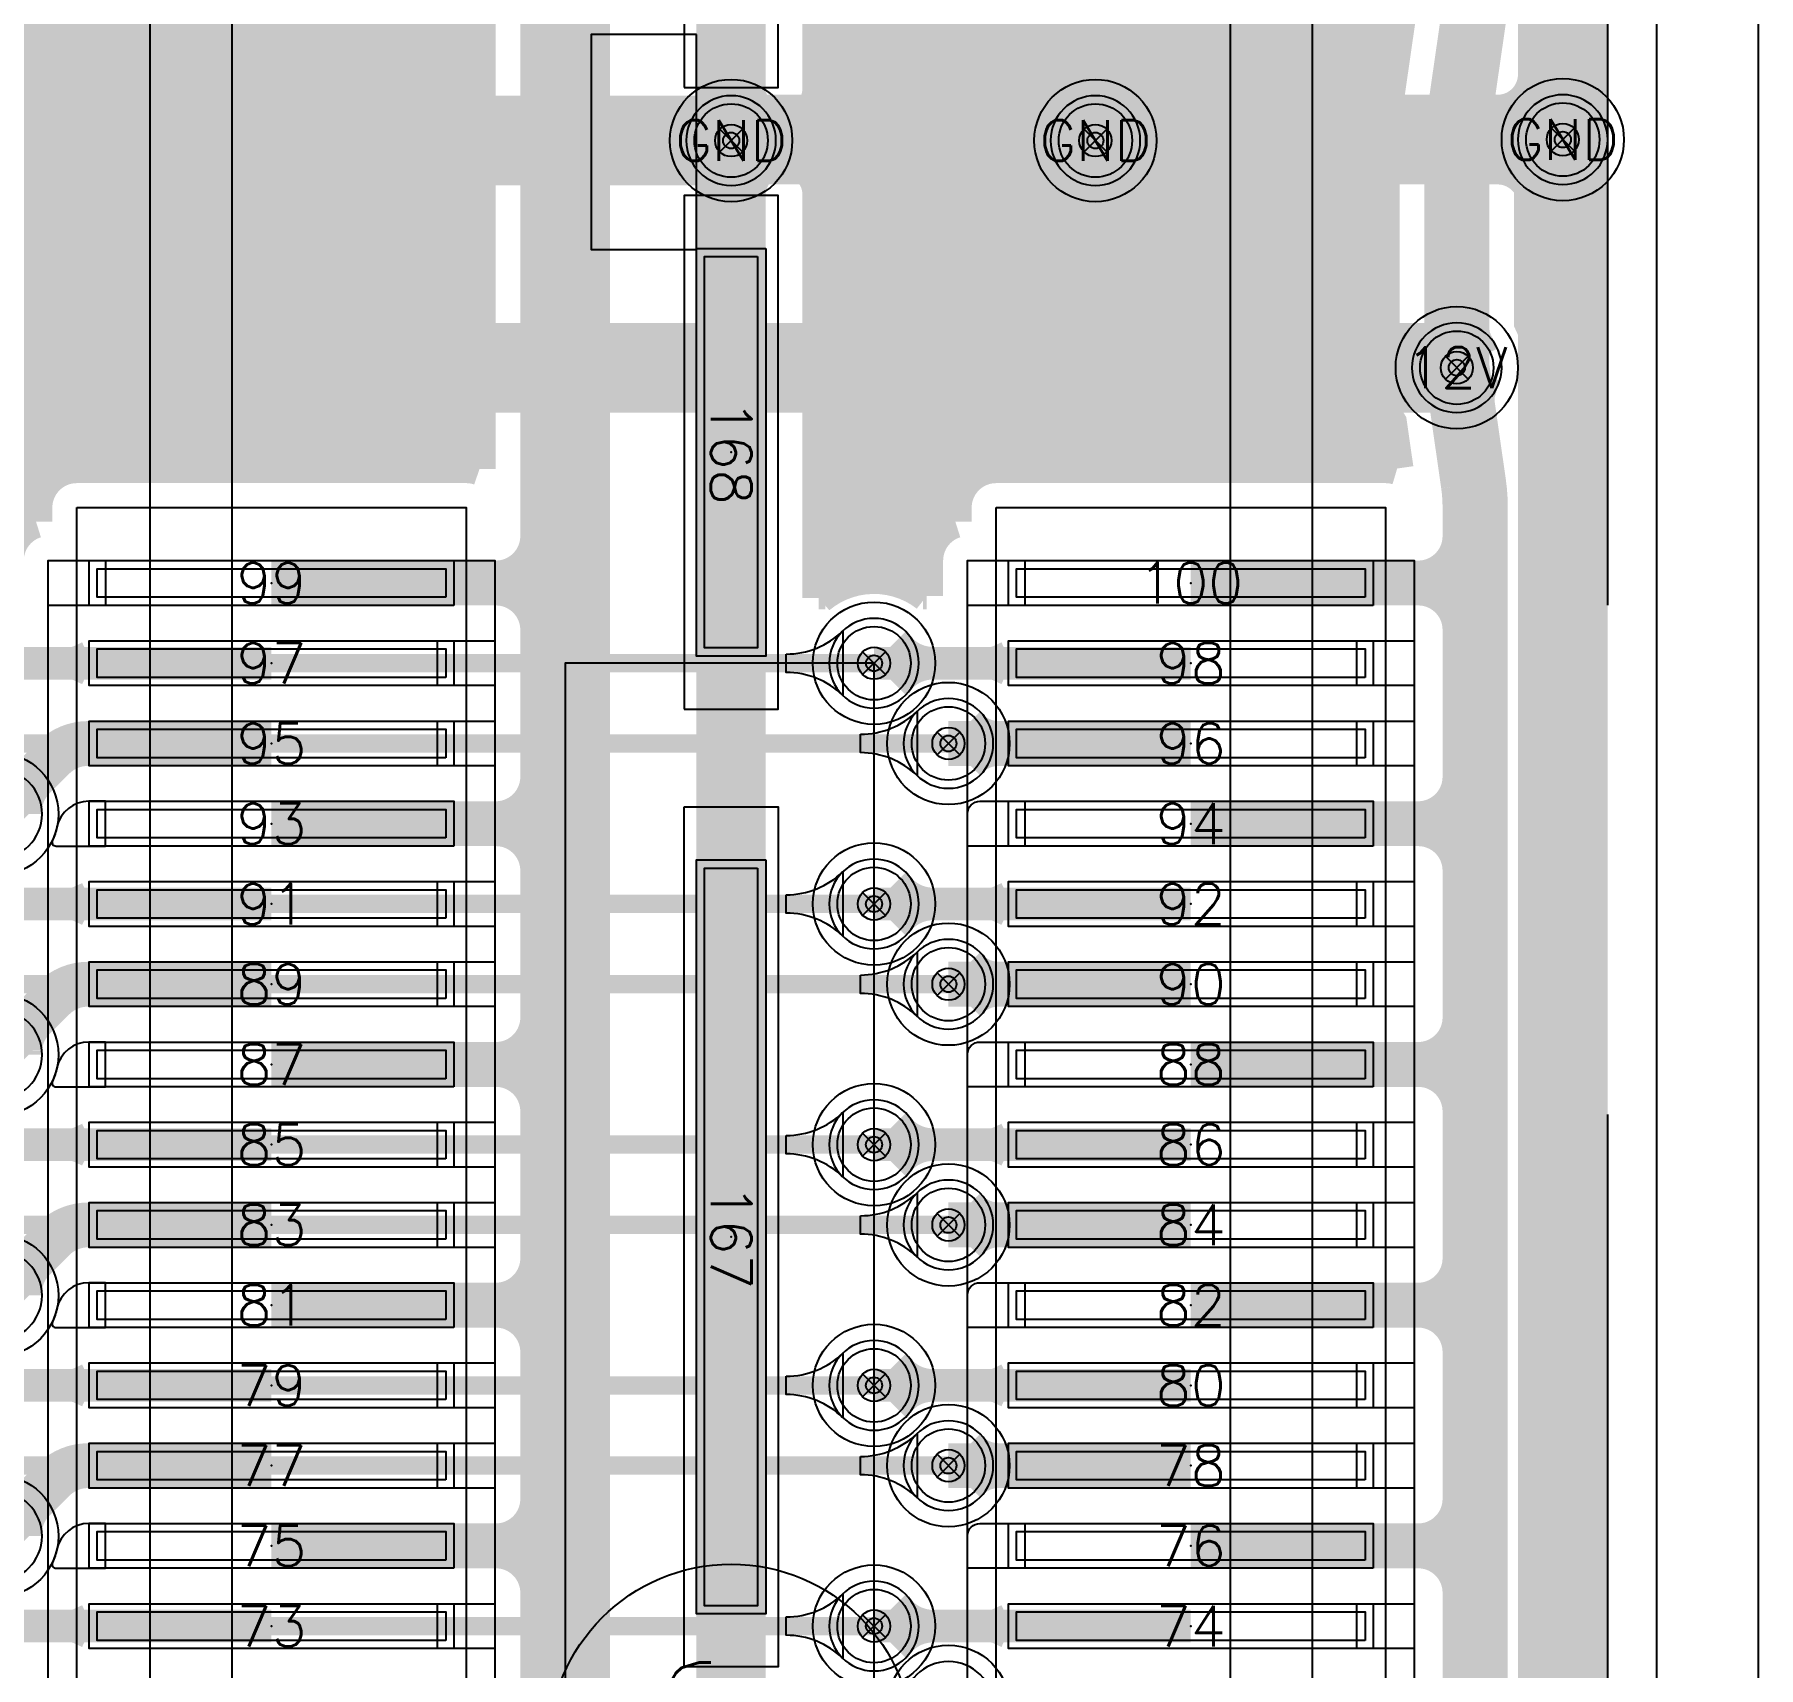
# Model space of a CAD drawing. Header units: inches. Extents: x -0.61 to 6.05, y -1.38 to 3.07.
# Drawn here: x 1.6021 to 2.025, y 1.2694 to 1.67 of the extents above; entities that cross this region are included whole.
import ezdxf
from ezdxf.enums import TextEntityAlignment as Align

# ---------------------------------------------------------------- set-up
doc = ezdxf.new("R2010")
doc.units = ezdxf.units.IN
doc.header["$MEASUREMENT"] = 0
for name, pattern in [('DASHED2', [0.375, 0.25, -0.125]), ('FILLPOLY', [101, 100, 1]), ('FILLPOLYEX', [101, 100, 1]), ('FILLPOLYIN', [101, 100, 1])]:
    doc.linetypes.add(name, pattern=pattern)
for name, color, linetype in [('COM-FS', 7, 'Continuous'), ('DCP', 2, 'Continuous'), ('FAB', 5, 'Continuous'), ('GE-FS', 5, 'Continuous'), ('GP-FS', 5, 'Continuous'), ('guide_4mil', 7, 'Continuous'), ('HOL', 3, 'Continuous'), ('KO-FS', 7, 'Continuous'), ('LND-FS', 5, 'Continuous'), ('MSK-FS', 6, 'Continuous'), ('NET', 7, 'Continuous'), ('NUM-FS', 7, 'Continuous'), ('PAD-CM', 14, 'Continuous'), ('PCB', 6, 'Continuous'), ('POP-CM', 5, 'Continuous'), ('POP_OUTLINE', 7, 'Continuous'), ('PST-FS', 30, 'Continuous'), ('REF-FS', 7, 'Continuous'), ('scratch', 252, 'DASHED2'), ('STF-01-NS', 30, 'Continuous'), ('TEA-FS', 143, 'Continuous'), ('TEA-NS', 13, 'Continuous'), ('TIE-FS', 5, 'Continuous'), ('TRA-FS', 5, 'Continuous'), ('TRA-NS', 1, 'Continuous'), ('VIA', 7, 'Continuous')]:
    doc.layers.add(name, color=color, linetype=linetype)
doc.styles.get("Standard").update_dxf_attribs({"font": 'romans.shx'})

# ---------------------------------------------------------------- blocks, each defined once
blk = doc.blocks.new('LND-FS-4-D0895-D011')
at = {"layer": 'LND-FS', "linetype": 'Continuous'}
blk.add_lwpolyline([(-0.04475, -0.0055), (0.04475, -0.0055), (0.04475, 0.0055), (-0.04475, 0.0055)], close=True, dxfattribs=at)
blk.add_point((0, 0), dxfattribs=at)
at = {"layer": 'PST-FS', "linetype": 'Continuous'}
blk.add_lwpolyline([(-0.04275, -0.0035), (0.04275, -0.0035), (0.04275, 0.0035), (-0.04275, 0.0035)], close=True, dxfattribs=at)
blk = doc.blocks.new('LND-FS-4-D1-D017')
at = {"layer": 'LND-FS', "linetype": 'Continuous'}
blk.add_lwpolyline([(-0.05, -0.0085), (0.05, -0.0085), (0.05, 0.0085), (-0.05, 0.0085)], close=True, dxfattribs=at)
blk.add_point((0, 0), dxfattribs=at)
at = {"layer": 'PST-FS', "linetype": 'Continuous'}
blk.add_lwpolyline([(-0.048, -0.0065), (0.048, -0.0065), (0.048, 0.0065), (-0.048, 0.0065)], close=True, dxfattribs=at)
blk = doc.blocks.new('LND-FS-4-D185-D017')
at = {"layer": 'LND-FS', "linetype": 'Continuous'}
blk.add_lwpolyline([(-0.0925, -0.0085), (0.0925, -0.0085), (0.0925, 0.0085), (-0.0925, 0.0085)], close=True, dxfattribs=at)
blk.add_point((0, 0), dxfattribs=at)
at = {"layer": 'PST-FS', "linetype": 'Continuous'}
blk.add_lwpolyline([(-0.0905, -0.0065), (0.0905, -0.0065), (0.0905, 0.0065), (-0.0905, 0.0065)], close=True, dxfattribs=at)
blk = doc.blocks.new('PIN-FS-V')
at = {"layer": 'NUM-FS', "linetype": 'Continuous'}
blk.add_attdef('PIN', text='', height=0.03, dxfattribs=at).set_placement((0, 0), align=Align.MIDDLE)
blk = doc.blocks.new('ASP-122953-01-FS')
at = {"layer": 'COM-FS'}
blk.add_lwpolyline([(-1.20625, 0.1425), (1.20625, 0.1425), (1.20625, -0.1425), (-1.20625, -0.1425), (-1.20625, 0.1425)], dxfattribs=at)
blk.add_lwpolyline([(-1.18625, -0.1225), (1.18625, -0.1225), (1.18625, 0.0725), (1.13625, 0.1225), (-1.13625, 0.1225), (-1.18625, 0.0725)], close=True, dxfattribs=at)
at = {"layer": 'DCP'}
blk.add_circle((0, 0), 0.04473, dxfattribs=at)
at = {"layer": 'MSK-FS'}
for points in [[(-0.30393, 0.065), (-0.30393, 0.1605), (0.30393, 0.1605), (0.30393, 0.065)], [(-0.407, -0.0115), (-0.407, 0.0115), (-0.533, 0.0115), (-0.533, -0.0115)], [(-0.2545, -0.0115), (-0.2545, 0.0115), (-0.3805, 0.0115), (-0.3805, -0.0115)], [(-0.2305, -0.0115), (-0.2305, 0.0115), (-0.0195, 0.0115), (-0.0195, -0.0115)], [(-0.30393, -0.1605), (-0.30393, -0.065), (0.30393, -0.065), (0.30393, -0.1605)]]:
    blk.add_lwpolyline(points, close=True, dxfattribs=at)
at = {"layer": 'LND-FS', "xscale": -1}
for name, p, rotation in [('LND-FS-4-D0895-D011', (-0.28543, 0.11275), 90), ('LND-FS-4-D0895-D011', (-0.26575, 0.11275), 90), ('LND-FS-4-D0895-D011', (-0.24606, 0.11275), 90), ('LND-FS-4-D0895-D011', (-0.22638, 0.11275), 90), ('LND-FS-4-D0895-D011', (-0.20669, 0.11275), 90), ('LND-FS-4-D0895-D011', (-0.18701, 0.11275), 90), ('LND-FS-4-D0895-D011', (-0.16732, 0.11275), 90), ('LND-FS-4-D0895-D011', (-0.14764, 0.11275), 90), ('LND-FS-4-D0895-D011', (-0.12795, 0.11275), 90), ('LND-FS-4-D0895-D011', (-0.10827, 0.11275), 90), ('LND-FS-4-D0895-D011', (-0.08858, 0.11275), 90), ('LND-FS-4-D0895-D011', (-0.0689, 0.11275), 90), ('LND-FS-4-D0895-D011', (-0.04921, 0.11275), 90), ('LND-FS-4-D0895-D011', (-0.02953, 0.11275), 90), ('LND-FS-4-D1-D017', (-0.3175, 0), 180), ('LND-FS-4-D185-D017', (-0.125, 0), 180), ('LND-FS-4-D0895-D011', (-0.28543, -0.11275), 90), ('LND-FS-4-D0895-D011', (-0.26575, -0.11275), 90), ('LND-FS-4-D0895-D011', (-0.24606, -0.11275), 90), ('LND-FS-4-D0895-D011', (-0.22638, -0.11275), 90), ('LND-FS-4-D0895-D011', (-0.20669, -0.11275), 90), ('LND-FS-4-D0895-D011', (-0.18701, -0.11275), 90), ('LND-FS-4-D0895-D011', (-0.16732, -0.11275), 90), ('LND-FS-4-D0895-D011', (-0.14764, -0.11275), 90), ('LND-FS-4-D0895-D011', (-0.12795, -0.11275), 90), ('LND-FS-4-D0895-D011', (-0.10827, -0.11275), 90), ('LND-FS-4-D0895-D011', (-0.08858, -0.11275), 90), ('LND-FS-4-D0895-D011', (-0.0689, -0.11275), 90), ('LND-FS-4-D0895-D011', (-0.04921, -0.11275), 90), ('LND-FS-4-D0895-D011', (-0.02953, -0.11275), 90)]:
    blk.add_blockref(name, p, dxfattribs=dict(at, rotation=rotation))
at = {"layer": 'NUM-FS'}
ref = blk.add_blockref('PIN-FS-V', (-0.28543, 0.11275), dxfattribs=dict(at, xscale=-1, rotation=270))
ref.add_attrib('PIN', '100', dxfattribs={"height": 0.01, "rotation": 90}).set_placement((-0.28543, 0.11275), align=Align.MIDDLE)
ref = blk.add_blockref('PIN-FS-V', (-0.26575, 0.11275), dxfattribs=dict(at, xscale=-1, rotation=270))
ref.add_attrib('PIN', '98', dxfattribs={"height": 0.01, "rotation": 90}).set_placement((-0.26575, 0.11275), align=Align.MIDDLE)
ref = blk.add_blockref('PIN-FS-V', (-0.24606, 0.11275), dxfattribs=dict(at, xscale=-1, rotation=270))
ref.add_attrib('PIN', '96', dxfattribs={"height": 0.01, "rotation": 90}).set_placement((-0.24606, 0.11275), align=Align.MIDDLE)
ref = blk.add_blockref('PIN-FS-V', (-0.22638, 0.11275), dxfattribs=dict(at, xscale=-1, rotation=270))
ref.add_attrib('PIN', '94', dxfattribs={"height": 0.01, "rotation": 90}).set_placement((-0.22638, 0.11275), align=Align.MIDDLE)
ref = blk.add_blockref('PIN-FS-V', (-0.20669, 0.11275), dxfattribs=dict(at, xscale=-1, rotation=270))
ref.add_attrib('PIN', '92', dxfattribs={"height": 0.01, "rotation": 90}).set_placement((-0.20669, 0.11275), align=Align.MIDDLE)
ref = blk.add_blockref('PIN-FS-V', (-0.18701, 0.11275), dxfattribs=dict(at, xscale=-1, rotation=270))
ref.add_attrib('PIN', '90', dxfattribs={"height": 0.01, "rotation": 90}).set_placement((-0.18701, 0.11275), align=Align.MIDDLE)
ref = blk.add_blockref('PIN-FS-V', (-0.16732, 0.11275), dxfattribs=dict(at, xscale=-1, rotation=270))
ref.add_attrib('PIN', '88', dxfattribs={"height": 0.01, "rotation": 90}).set_placement((-0.16732, 0.11275), align=Align.MIDDLE)
ref = blk.add_blockref('PIN-FS-V', (-0.14764, 0.11275), dxfattribs=dict(at, xscale=-1, rotation=270))
ref.add_attrib('PIN', '86', dxfattribs={"height": 0.01, "rotation": 90}).set_placement((-0.14764, 0.11275), align=Align.MIDDLE)
ref = blk.add_blockref('PIN-FS-V', (-0.12795, 0.11275), dxfattribs=dict(at, xscale=-1, rotation=270))
ref.add_attrib('PIN', '84', dxfattribs={"height": 0.01, "rotation": 90}).set_placement((-0.12795, 0.11275), align=Align.MIDDLE)
ref = blk.add_blockref('PIN-FS-V', (-0.10827, 0.11275), dxfattribs=dict(at, xscale=-1, rotation=270))
ref.add_attrib('PIN', '82', dxfattribs={"height": 0.01, "rotation": 90}).set_placement((-0.10827, 0.11275), align=Align.MIDDLE)
ref = blk.add_blockref('PIN-FS-V', (-0.08858, 0.11275), dxfattribs=dict(at, xscale=-1, rotation=270))
ref.add_attrib('PIN', '80', dxfattribs={"height": 0.01, "rotation": 90}).set_placement((-0.08858, 0.11275), align=Align.MIDDLE)
ref = blk.add_blockref('PIN-FS-V', (-0.0689, 0.11275), dxfattribs=dict(at, xscale=-1, rotation=270))
ref.add_attrib('PIN', '78', dxfattribs={"height": 0.01, "rotation": 90}).set_placement((-0.0689, 0.11275), align=Align.MIDDLE)
ref = blk.add_blockref('PIN-FS-V', (-0.04921, 0.11275), dxfattribs=dict(at, xscale=-1, rotation=270))
ref.add_attrib('PIN', '76', dxfattribs={"height": 0.01, "rotation": 90}).set_placement((-0.04921, 0.11275), align=Align.MIDDLE)
ref = blk.add_blockref('PIN-FS-V', (-0.02953, 0.11275), dxfattribs=dict(at, xscale=-1, rotation=270))
ref.add_attrib('PIN', '74', dxfattribs={"height": 0.01, "rotation": 90}).set_placement((-0.02953, 0.11275), align=Align.MIDDLE)
ref = blk.add_blockref('PIN-FS-V', (-0.3175, 0), dxfattribs=dict(at, xscale=-1))
ref.add_attrib('PIN', '168', dxfattribs={"height": 0.01}).set_placement((-0.3175, 0), align=Align.MIDDLE)
ref = blk.add_blockref('PIN-FS-V', (-0.125, 0), dxfattribs=dict(at, xscale=-1))
ref.add_attrib('PIN', '167', dxfattribs={"height": 0.01}).set_placement((-0.125, 0), align=Align.MIDDLE)
ref = blk.add_blockref('PIN-FS-V', (-0.26575, -0.11275), dxfattribs=dict(at, xscale=-1, rotation=270))
ref.add_attrib('PIN', '97', dxfattribs={"height": 0.01, "rotation": 90}).set_placement((-0.26575, -0.11275), align=Align.MIDDLE)
ref = blk.add_blockref('PIN-FS-V', (-0.24606, -0.11275), dxfattribs=dict(at, xscale=-1, rotation=270))
ref.add_attrib('PIN', '95', dxfattribs={"height": 0.01, "rotation": 90}).set_placement((-0.24606, -0.11275), align=Align.MIDDLE)
ref = blk.add_blockref('PIN-FS-V', (-0.22638, -0.11275), dxfattribs=dict(at, xscale=-1, rotation=270))
ref.add_attrib('PIN', '93', dxfattribs={"height": 0.01, "rotation": 90}).set_placement((-0.22638, -0.11275), align=Align.MIDDLE)
ref = blk.add_blockref('PIN-FS-V', (-0.16732, -0.11275), dxfattribs=dict(at, xscale=-1, rotation=270))
ref.add_attrib('PIN', '87', dxfattribs={"height": 0.01, "rotation": 90}).set_placement((-0.16732, -0.11275), align=Align.MIDDLE)
ref = blk.add_blockref('PIN-FS-V', (-0.14764, -0.11275), dxfattribs=dict(at, xscale=-1, rotation=270))
ref.add_attrib('PIN', '85', dxfattribs={"height": 0.01, "rotation": 90}).set_placement((-0.14764, -0.11275), align=Align.MIDDLE)
ref = blk.add_blockref('PIN-FS-V', (-0.12795, -0.11275), dxfattribs=dict(at, xscale=-1, rotation=270))
ref.add_attrib('PIN', '83', dxfattribs={"height": 0.01, "rotation": 90}).set_placement((-0.12795, -0.11275), align=Align.MIDDLE)
ref = blk.add_blockref('PIN-FS-V', (-0.0689, -0.11275), dxfattribs=dict(at, xscale=-1, rotation=270))
ref.add_attrib('PIN', '77', dxfattribs={"height": 0.01, "rotation": 90}).set_placement((-0.0689, -0.11275), align=Align.MIDDLE)
ref = blk.add_blockref('PIN-FS-V', (-0.04921, -0.11275), dxfattribs=dict(at, xscale=-1, rotation=270))
ref.add_attrib('PIN', '75', dxfattribs={"height": 0.01, "rotation": 90}).set_placement((-0.04921, -0.11275), align=Align.MIDDLE)
ref = blk.add_blockref('PIN-FS-V', (-0.02953, -0.11275), dxfattribs=dict(at, xscale=-1, rotation=270))
ref.add_attrib('PIN', '73', dxfattribs={"height": 0.01, "rotation": 90}).set_placement((-0.02953, -0.11275), align=Align.MIDDLE)
ref = blk.add_blockref('PIN-FS-V', (-0.28543, -0.11275), dxfattribs=dict(at, xscale=-1, rotation=270))
ref.add_attrib('PIN', '99', dxfattribs={"height": 0.01, "rotation": 90}).set_placement((-0.28543, -0.11275), align=Align.MIDDLE)
ref = blk.add_blockref('PIN-FS-V', (-0.20669, -0.11275), dxfattribs=dict(at, xscale=-1, rotation=270))
ref.add_attrib('PIN', '91', dxfattribs={"height": 0.01, "rotation": 90}).set_placement((-0.20669, -0.11275), align=Align.MIDDLE)
ref = blk.add_blockref('PIN-FS-V', (-0.18701, -0.11275), dxfattribs=dict(at, xscale=-1, rotation=270))
ref.add_attrib('PIN', '89', dxfattribs={"height": 0.01, "rotation": 90}).set_placement((-0.18701, -0.11275), align=Align.MIDDLE)
ref = blk.add_blockref('PIN-FS-V', (-0.10827, -0.11275), dxfattribs=dict(at, xscale=-1, rotation=270))
ref.add_attrib('PIN', '81', dxfattribs={"height": 0.01, "rotation": 90}).set_placement((-0.10827, -0.11275), align=Align.MIDDLE)
ref = blk.add_blockref('PIN-FS-V', (-0.08858, -0.11275), dxfattribs=dict(at, xscale=-1, rotation=270))
ref.add_attrib('PIN', '79', dxfattribs={"height": 0.01, "rotation": 90}).set_placement((-0.08858, -0.11275), align=Align.MIDDLE)
at = {"layer": 'REF-FS'}
blk.add_attdef('REF', text='', height=0.03, dxfattribs=at).set_placement((0, 0), align=Align.MIDDLE)
blk = doc.blocks.new('PAD-CM-0-D022')
at = {"layer": 'PAD-CM', "linetype": 'Continuous'}
blk.add_lwpolyline([(-0.011, 0, 1), (0.011, 0, 1)], format="xyb", close=True, dxfattribs=at)
blk.add_point((0, 0), dxfattribs=at)
blk = doc.blocks.new('HOL-D0079')
at = {"layer": 'HOL', "linetype": 'Continuous'}
blk.add_circle((0, 0), 0.00395, dxfattribs=at)
blk = doc.blocks.new('VIA-D0079-D022')
at = {"layer": 'guide_4mil', "linetype": 'Continuous'}
blk.add_circle((0, 0), 0.015, dxfattribs=at)
at = {"layer": 'HOL', "linetype": 'Continuous'}
blk.add_blockref('HOL-D0079', (0, 0), dxfattribs=at)
at = {"layer": 'PAD-CM', "linetype": 'Continuous'}
blk.add_blockref('PAD-CM-0-D022', (0, 0), dxfattribs=at)
at = {"layer": 'NET', "linetype": 'Continuous'}
blk.add_attdef('NET', text='', height=0.02, dxfattribs=at).set_placement((0, 0), align=Align.MIDDLE)
blk = doc.blocks.new('TEA-FS-D007-90D-D008-D011')
at = {"layer": 'TEA-FS', "const_width": 0.008}
for points in [[(0.00495, 0.00495), (0.00668, 0.00322, 0.198912), (0.01446, 0)], [(0.00495, -0.00495), (0.00668, -0.00322, -0.198912), (0.01446, 0)]]:
    blk.add_lwpolyline(points, format="xyb", dxfattribs=at)
blk = doc.blocks.new('TEA-FS-D00165-50D-D008-D0056')
at = {"layer": 'TEA-FS', "const_width": 0.008}
for points in [[(0.0007, 0.0015), (0.00278, 0.00053, 0.109518), (0.00517, 0)], [(0.0007, -0.0015), (0.00278, -0.00053, -0.109518), (0.00517, 0)]]:
    blk.add_lwpolyline(points, format="xyb", dxfattribs=at)
blk = doc.blocks.new('TEA-FS-D0055-90D-D011-D011')
at = {"layer": 'TEA-FS', "const_width": 0.011}
for points in [[(0.00389, 0.00389), (0.00456, 0.00322, 0.198912), (0.01233, 0)], [(0.00389, -0.00389), (0.00456, -0.00322, -0.198912), (0.01233, 0)]]:
    blk.add_lwpolyline(points, format="xyb", dxfattribs=at)
blk = doc.blocks.new('EXT_10')
at = {"layer": 'TRA-FS'}
blk.add_lwpolyline([(0, 0.0055), (0.014, 0.0055), (0.014, -0.0055), (0, -0.0055)], close=True, dxfattribs=at)
blk = doc.blocks.new('EXT_9')
at = {"layer": 'TRA-FS'}
blk.add_lwpolyline([(0.004, -0.0055), (-0.01, -0.0055), (-0.01, 0.0025, -0.414214), (-0.007, 0.0055), (0.004, 0.0055)], format="xyb", close=True, dxfattribs=at)
blk = doc.blocks.new('EXT_SMALL2')
at = {"layer": 'TRA-FS'}
blk.add_lwpolyline([(0.004, 0.0055), (-0.00005, 0.0055, 0.352856), (-0.00786, -0.0008, -0.057755), (-0.00898, -0.00407, 0.551341), (-0.00808, -0.0055), (0.004, -0.0055)], format="xyb", close=True, dxfattribs=at)
blk = doc.blocks.new('TEA-FS-D003-50D-D016-D011')
at = {"layer": 'TEA-FS', "const_width": 0.016}
for points in [[(0.00127, 0.00272), (0.00489, 0.00103, 0.109518), (0.00954, 0)], [(0.00127, -0.00272), (0.00489, -0.00103, -0.109518), (0.00954, 0)]]:
    blk.add_lwpolyline(points, format="xyb", dxfattribs=at)
blk = doc.blocks.new('TBL-SYM12')
for p, q in [((-0.354, -0.354), (0.354, 0.354)), ((-0.354, 0.354), (0.354, -0.354))]:
    blk.add_line(p, q)
blk.add_circle((0, 0), 0.25)

msp = doc.modelspace()

# ---------------------------------------------------------------- linework, layer by layer
at = {"layer": 'GE-FS', "const_width": 0.008}
msp.add_lwpolyline([(1.97, 2.484, -0.414214), (1.984, 2.47), (1.984, 0.03, -0.414214), (1.97, 0.016), (0.03, 0.016, -0.414214), (0.016, 0.03), (0.016, 2.47, -0.414214), (0.03, 2.484)], format="xyb", close=True, dxfattribs=at)
for points in [[(1.93727, 1.67642), (1.9336, 1.65097, 0.035895), (1.933, 1.64267), (1.933, 1.59934), (1.93197, 1.59712, 0.259466), (1.93342, 1.57676), (1.93476, 1.57471), (1.93637, 1.56351, 0.072953), (1.9335, 1.56393), (1.838, 1.56393, 0.414214), (1.828, 1.55393), (1.828, 1.55047, 0.327538), (1.821, 1.54093), (1.821, 1.53228, 0.355381), (1.7945, 1.53179), (1.7945, 1.6305, 0.414214), (1.7845, 1.6405), (1.7745, 1.6405), (1.7745, 1.647), (1.7845, 1.647, 0.414214), (1.7945, 1.657), (1.7945, 1.75571, 0.143819)], [(1.57313, 1.74163, 0.895044), (1.61083, 1.72371, 0.041935), (1.6125, 1.72357), (1.708, 1.72357, 0.083619), (1.71128, 1.72412), (1.71128, 1.56338, 0.083619), (1.708, 1.56393), (1.6125, 1.56393, 0.414214), (1.6025, 1.55393), (1.6025, 1.55047, 0.327538), (1.5955, 1.54093)], [(1.9735, 0.88625), (1.9735, 1.55409, 0.035717), (1.97291, 1.56235), (1.97039, 1.57984), (1.9711, 1.58217, 0.184517), (1.97003, 1.59712), (1.969, 1.59934), (1.969, 1.64267, -0.035895), (1.96923, 1.64582), (1.9729, 1.67127, 0.035895), (1.9735, 1.67956)]]:
    msp.add_lwpolyline(points, format="xyb", dxfattribs=at)
at = {"layer": 'GP-FS', "const_width": 0.008}
for points in [[(0.016, 1.673), (1.71128, 1.673)], [(1.7945, 1.673), (1.93678, 1.673)], [(1.97313, 1.673), (1.984, 1.673)], [(0.016, 1.666), (1.71128, 1.666)], [(1.7945, 1.666), (1.93577, 1.666)], [(1.97214, 1.666), (1.984, 1.666)], [(0.016, 1.659), (1.71128, 1.659)], [(1.7945, 1.659), (1.93476, 1.659)], [(1.97113, 1.659), (1.984, 1.659)], [(0.016, 1.652), (1.71128, 1.652)], [(1.79316, 1.652), (1.93375, 1.652)], [(1.97012, 1.652), (1.984, 1.652)], [(0.016, 1.645), (1.71128, 1.645)], [(1.7745, 1.645), (1.93305, 1.645)], [(1.96912, 1.645), (1.984, 1.645)], [(0.016, 1.638), (1.71128, 1.638)], [(1.79111, 1.638), (1.933, 1.638)], [(1.969, 1.638), (1.984, 1.638)], [(0.016, 1.631), (1.71128, 1.631)], [(1.79449, 1.631), (1.933, 1.631)], [(1.969, 1.631), (1.984, 1.631)], [(0.016, 1.624), (1.71128, 1.624)], [(1.7945, 1.624), (1.933, 1.624)], [(1.969, 1.624), (1.984, 1.624)], [(0.016, 1.617), (1.71128, 1.617)], [(1.7945, 1.617), (1.933, 1.617)], [(1.969, 1.617), (1.984, 1.617)], [(0.016, 1.61), (1.71128, 1.61)], [(1.7945, 1.61), (1.933, 1.61)], [(1.969, 1.61), (1.984, 1.61)], [(0.016, 1.603), (1.71128, 1.603)], [(1.7945, 1.603), (1.933, 1.603)], [(1.969, 1.603), (1.984, 1.603)], [(0.016, 1.596), (1.71128, 1.596)], [(1.7945, 1.596), (1.93148, 1.596)], [(1.97052, 1.596), (1.984, 1.596)], [(0.016, 1.589), (1.71128, 1.589)], [(1.7945, 1.589), (1.93001, 1.589)], [(1.97199, 1.589), (1.984, 1.589)], [(0.016, 1.582), (1.71128, 1.582)], [(1.7945, 1.582), (1.93095, 1.582)], [(1.97105, 1.582), (1.984, 1.582)], [(0.016, 1.575), (1.71128, 1.575)], [(1.7945, 1.575), (1.93457, 1.575)], [(1.97109, 1.575), (1.984, 1.575)], [(0.016, 1.568), (1.71128, 1.568)], [(1.7945, 1.568), (1.93573, 1.568)], [(1.9721, 1.568), (1.984, 1.568)], [(0.016, 1.561), (1.60543, 1.561)], [(1.7945, 1.561), (1.83093, 1.561)], [(1.97309, 1.561), (1.984, 1.561)], [(0.016, 1.554), (1.6025, 1.554)], [(1.7945, 1.554), (1.828, 1.554)], [(1.9735, 1.554), (1.984, 1.554)], [(1.7945, 1.547), (1.82305, 1.547)], [(1.9735, 1.547), (1.984, 1.547)], [(1.7945, 1.54), (1.821, 1.54)], [(1.9735, 1.54), (1.984, 1.54)], [(1.7945, 1.533), (1.79608, 1.533)], [(1.82003, 1.533), (1.821, 1.533)], [(1.9735, 1.533), (1.984, 1.533)], [(1.9735, 1.526), (1.984, 1.526)], [(1.9735, 1.519), (1.984, 1.519)], [(1.9735, 1.512), (1.984, 1.512)], [(1.9735, 1.505), (1.984, 1.505)], [(1.9735, 1.498), (1.984, 1.498)], [(1.9735, 1.491), (1.984, 1.491)], [(1.9735, 1.484), (1.984, 1.484)], [(1.9735, 1.477), (1.984, 1.477)], [(1.9735, 1.47), (1.984, 1.47)], [(1.9735, 1.463), (1.984, 1.463)], [(1.9735, 1.456), (1.984, 1.456)], [(1.9735, 1.449), (1.984, 1.449)], [(1.9735, 1.442), (1.984, 1.442)], [(1.9735, 1.435), (1.984, 1.435)], [(1.9735, 1.428), (1.984, 1.428)], [(1.9735, 1.421), (1.984, 1.421)], [(1.9735, 1.414), (1.984, 1.414)], [(1.9735, 1.407), (1.984, 1.407)], [(1.9735, 1.4), (1.984, 1.4)], [(1.9735, 1.393), (1.984, 1.393)], [(1.9735, 1.386), (1.984, 1.386)], [(1.9735, 1.379), (1.984, 1.379)], [(1.9735, 1.372), (1.984, 1.372)], [(1.9735, 1.365), (1.984, 1.365)], [(1.9735, 1.358), (1.984, 1.358)], [(1.9735, 1.351), (1.984, 1.351)], [(1.9735, 1.344), (1.984, 1.344)], [(1.9735, 1.337), (1.984, 1.337)], [(1.9735, 1.33), (1.984, 1.33)], [(1.9735, 1.323), (1.984, 1.323)], [(1.9735, 1.316), (1.984, 1.316)], [(1.9735, 1.309), (1.984, 1.309)], [(1.9735, 1.302), (1.984, 1.302)], [(1.9735, 1.295), (1.984, 1.295)], [(1.9735, 1.288), (1.984, 1.288)], [(1.9735, 1.281), (1.984, 1.281)], [(1.9735, 1.274), (1.984, 1.274)], [(1.9735, 1.267), (1.984, 1.267)]]:
    msp.add_lwpolyline(points, dxfattribs=at)
at = {"layer": 'KO-FS'}
for points in [[(1.7645, 1.67), (1.73868, 1.67), (1.73868, 1.61721), (1.7645, 1.61721)], [(1.6055, 1.54093), (1.715, 1.54093), (1.715, 0.95907), (1.6055, 0.95907)], [(1.831, 1.54093), (1.9405, 1.54093), (1.9405, 0.95907), (1.831, 0.95907)], [(1.73228, 0.99914), (1.80805, 0.99914), (1.80805, 1.51575), (1.73228, 1.51575)]]:
    msp.add_lwpolyline(points, close=True, dxfattribs=at)
at = {"layer": 'PCB', "const_width": 0.0005}
msp.add_lwpolyline([(2, 0.03), (2, 2.47, 0.414214), (1.97, 2.5), (0.03, 2.5, 0.414214), (0, 2.47), (0, 0.03, 0.414214), (0.03, 0), (1.97, 0, 0.414214)], format="xyb", close=True, dxfattribs=at)
at = {"layer": 'POP-CM', "linetype": 'FILLPOLYIN'}
for centre in [(1.773, 1.64398), (1.86235, 1.64398), (1.977, 1.64421), (1.951, 1.58825), (1.80805, 1.51575), (1.8263, 1.49606), (1.80805, 1.45669), (1.8263, 1.43701), (1.80805, 1.39764), (1.8263, 1.37795), (1.80805, 1.33858), (1.8263, 1.3189), (1.80805, 1.27953)]:
    msp.add_circle(centre, 0.009, dxfattribs=at)
at = {"layer": 'POP_OUTLINE', "linetype": 'FILLPOLYEX'}
msp.add_lwpolyline([(2.025, 0.03), (2.025, 2.47, 0.414214), (1.97, 2.525), (0.03, 2.525, 0.414214), (-0.025, 2.47), (-0.025, 0.03, 0.414214), (0.03, -0.025), (1.97, -0.025, 0.414214)], format="xyb", close=True, dxfattribs=at)
at = {"layer": 'scratch'}
msp.add_lwpolyline([(1.988, 0.03), (1.988, 2.47, 0.414214), (1.97, 2.488), (0.03, 2.488, 0.414214), (0.012, 2.47), (0.012, 0.03, 0.414214), (0.03, 0.012), (1.97, 0.012, 0.414214)], format="xyb", close=True, dxfattribs=at)
at = {"layer": 'STF-01-NS', "const_width": 0.0005}
msp.add_lwpolyline([(1.543, 2.8), (2, 2.8), (2, -0.3), (1.543, -0.3)], close=True, dxfattribs=at)
at = {"layer": 'TEA-FS', "const_width": 0.006}
for points in [[(1.71528, 1.53793, 0.414214), (1.72428, 1.54693, 0.414214)], [(1.9415, 1.53793, 0.414214), (1.9505, 1.54693, 0.414214)], [(1.71528, 1.53293, -0.414214), (1.72428, 1.52393, -0.414214)], [(1.9415, 1.53293, -0.414214), (1.9505, 1.52393, -0.414214)], [(1.71528, 1.47888, 0.414214), (1.72428, 1.48788, 0.414214)], [(1.9415, 1.47888, 0.414214), (1.9505, 1.48788, 0.414214)], [(1.71528, 1.47388, -0.414214), (1.72428, 1.46488, -0.414214)], [(1.9415, 1.47388, -0.414214), (1.9505, 1.46488, -0.414214)], [(1.71528, 1.41982, 0.414214), (1.72428, 1.42882, 0.414214)], [(1.9415, 1.41982, 0.414214), (1.9505, 1.42882, 0.414214)], [(1.71528, 1.41482, -0.414214), (1.72428, 1.40582, -0.414214)], [(1.9415, 1.41482, -0.414214), (1.9505, 1.40582, -0.414214)], [(1.71528, 1.36077, 0.414214), (1.72428, 1.36977, 0.414214)], [(1.9415, 1.36077, 0.414214), (1.9505, 1.36977, 0.414214)], [(1.71528, 1.35577, -0.414214), (1.72428, 1.34677, -0.414214)], [(1.9415, 1.35577, -0.414214), (1.9505, 1.34677, -0.414214)], [(1.71528, 1.30171, 0.414214), (1.72428, 1.31071, 0.414214)], [(1.9415, 1.30171, 0.414214), (1.9505, 1.31071, 0.414214)], [(1.71528, 1.29671, -0.414214), (1.72428, 1.28771, -0.414214)], [(1.9415, 1.29671, -0.414214), (1.9505, 1.28771, -0.414214)]]:
    msp.add_lwpolyline(points, format="xyb", dxfattribs=at)
at = {"layer": 'TEA-NS', "const_width": 0.006}
for points in [[(1.961, 1.65221, 0.414214), (1.969, 1.66021)], [(1.961, 1.63621, -0.414214), (1.969, 1.62821)]]:
    msp.add_lwpolyline(points, format="xyb", dxfattribs=at)
at = {"layer": 'TEA-NS', "linetype": 'FILLPOLY'}
for points in [[(1.78647, 1.518, 0.194976), (1.80039, 1.52364), (1.80039, 1.50785, 0.194976), (1.78647, 1.5135)], [(1.80471, 1.49831, 0.194976), (1.81864, 1.50396), (1.81864, 1.48817, 0.194976), (1.80471, 1.49381)], [(1.78647, 1.45894, 0.194976), (1.80039, 1.46459), (1.80039, 1.4488, 0.194976), (1.78647, 1.45444)], [(1.80471, 1.43926, 0.194976), (1.81864, 1.4449), (1.81864, 1.42911, 0.194976), (1.80471, 1.43476)], [(1.78647, 1.39989, 0.194976), (1.80039, 1.40553), (1.80039, 1.38974, 0.194976), (1.78647, 1.39539)], [(1.80471, 1.3802, 0.194976), (1.81864, 1.38585), (1.81864, 1.37006, 0.194976), (1.80471, 1.3757)], [(1.78647, 1.34083, 0.194976), (1.80039, 1.34648), (1.80039, 1.33069, 0.194976), (1.78647, 1.33633)], [(1.80471, 1.32115, 0.194976), (1.81864, 1.32679), (1.81864, 1.311, 0.194976), (1.80471, 1.31665)], [(1.78647, 1.28178, 0.194976), (1.80039, 1.28742), (1.80039, 1.27163, 0.194976), (1.78647, 1.27728)]]:
    msp.add_lwpolyline(points, format="xyb", close=True, dxfattribs=at)
at = {"layer": 'TIE-FS', "const_width": 0.017}
msp.add_lwpolyline([(1.773, 2.43207), (1.773, 0.05381)], dxfattribs=at)
at = {"layer": 'TIE-FS', "const_width": 0.006}
for points in [[(1.77849, 1.6568, 1), (1.79351, 1.6568)], [(1.77849, 1.6307, -1), (1.79351, 1.6307)]]:
    msp.add_lwpolyline(points, format="xyb", dxfattribs=at)
at = {"layer": 'TRA-FS'}
for points, const_width in [([(1.73228, 2.35885), (1.73228, 0.91152)], 0.022), ([(1.66025, 1.53543), (1.73228, 1.53543)], 0.011), ([(1.88575, 1.53543), (1.956, 1.53543)], 0.011), ([(1.80805, 1.51575), (1.88575, 1.51575)], 0.008), ([(1.8263, 1.49606), (1.88575, 1.49606)], 0.011), ([(1.66025, 1.47638), (1.73228, 1.47638)], 0.011), ([(1.88575, 1.47638), (1.956, 1.47638)], 0.011), ([(1.80805, 1.45669), (1.88575, 1.45669)], 0.008), ([(1.8263, 1.43701), (1.88575, 1.43701)], 0.011), ([(1.66025, 1.41732), (1.73228, 1.41732)], 0.011), ([(1.88575, 1.41732), (1.956, 1.41732)], 0.011), ([(1.80805, 1.39764), (1.88575, 1.39764)], 0.008), ([(1.8263, 1.37795), (1.88575, 1.37795)], 0.011), ([(1.66025, 1.35827), (1.73228, 1.35827)], 0.011), ([(1.88575, 1.35827), (1.956, 1.35827)], 0.011), ([(1.80805, 1.33858), (1.88575, 1.33858)], 0.008), ([(1.8263, 1.3189), (1.88575, 1.3189)], 0.011), ([(1.66025, 1.29921), (1.73228, 1.29921)], 0.011), ([(1.88575, 1.29921), (1.956, 1.29921)], 0.011), ([(1.80805, 1.27953), (1.88575, 1.27953)], 0.008)]:
    msp.add_lwpolyline(points, dxfattribs=dict(at, const_width=const_width))
for points, const_width in [([(1.951, 1.58825), (1.951, 1.59779), (1.951, 1.64267, -0.035895), (1.95141, 1.6484), (1.95509, 1.67384, 0.035895), (1.9555, 1.67956), (1.9555, 2.32991, 0.04382), (1.95489, 2.33688), (1.95266, 2.34946), (1.951, 2.35885)], 0.016), ([(1.951, 0.80098), (1.951, 0.81052), (1.951, 0.85591, -0.049673), (1.95179, 0.8638), (1.95471, 0.87836, 0.049673), (1.9555, 0.88625), (1.9555, 1.55409, 0.035717), (1.95509, 1.55979), (1.95236, 1.57881), (1.951, 1.58825)], 0.016), ([(1.66025, 1.51575), (1.65508, 1.51575), (1.59251, 1.51575, 0.119528), (1.58151, 1.51308), (1.5675, 1.50586)], 0.008), ([(1.66025, 1.45669), (1.65508, 1.45669), (1.59251, 1.45669, 0.119528), (1.58151, 1.45403), (1.5675, 1.44681)], 0.008), ([(1.66025, 1.39764), (1.65508, 1.39764), (1.59251, 1.39764, 0.119528), (1.58151, 1.39497), (1.5675, 1.38775)], 0.008), ([(1.66025, 1.33858), (1.65508, 1.33858), (1.59251, 1.33858, 0.119528), (1.58151, 1.33592), (1.5675, 1.3287)], 0.008), ([(1.66025, 1.27953), (1.65508, 1.27953), (1.59251, 1.27953, 0.119528), (1.58151, 1.27686), (1.5675, 1.26964)], 0.008)]:
    msp.add_lwpolyline(points, format="xyb", dxfattribs=dict(at, const_width=const_width))
at = {"layer": 'TRA-FS', "linetype": 'Continuous', "const_width": 0.011}
for points in [[(1.66025, 1.49606), (1.61525, 1.49606, 0.198888), (1.60676, 1.49254), (1.59298, 1.47876)], [(1.66025, 1.43701), (1.61525, 1.437, 0.198888), (1.60676, 1.43349), (1.59298, 1.41971)], [(1.66025, 1.37795), (1.61525, 1.37795, 0.198888), (1.60676, 1.37443), (1.59298, 1.36065)], [(1.66025, 1.3189), (1.61525, 1.31889, 0.198888), (1.60676, 1.31538), (1.59298, 1.3016)]]:
    msp.add_lwpolyline(points, format="xyb", dxfattribs=at)
at = {"layer": 'TRA-NS', "ltscale": 0.5, "const_width": 0.022}
msp.add_lwpolyline([(0.023, 2.459), (0.023, 0.041, 0.414214), (0.041, 0.023), (1.959, 0.023, 0.414214), (1.977, 0.041), (1.977, 2.459, 0.414214), (1.959, 2.477), (0.041, 2.477, 0.414214)], format="xyb", close=True, dxfattribs=at)
at = {"layer": 'TRA-NS', "const_width": 0.022}
for points in [[(0.31583, 1.64398), (1.773, 1.64398)], [(1.773, 1.64421), (1.977, 1.64421)], [(0.28378, 1.58825), (1.951, 1.58825)]]:
    msp.add_lwpolyline(points, dxfattribs=at)
at = {"layer": 'TRA-NS', "const_width": 0.0045}
for points in [[(1.80805, 1.51575), (1.58979, 1.51575, -0.198912), (1.58131, 1.51926), (1.57929, 1.52128, 0.198912), (1.57081, 1.5248), (0.42544, 1.5248, 0.198912), (0.41696, 1.52128), (0.41501, 1.51933, -0.198912), (0.40652, 1.51581), (0.3535, 1.51581)], [(0.3535, 1.49613), (0.40698, 1.49613, -0.198912), (0.41547, 1.49262), (0.41696, 1.49113, 0.198912), (0.42544, 1.48761), (0.43192, 1.48761, 0.131652), (0.43792, 1.48922), (0.44279, 1.49203, -0.131652), (0.44879, 1.49364), (1.54871, 1.49364, -0.143557), (1.55518, 1.49174), (1.55866, 1.48951, 0.143557), (1.56514, 1.48761), (1.57081, 1.48761, 0.198912), (1.57929, 1.49113), (1.58071, 1.49255, -0.198912), (1.5892, 1.49606), (1.8263, 1.49606)], [(1.80805, 1.45669), (1.58979, 1.45669, -0.198912), (1.58131, 1.46021), (1.57929, 1.46223, 0.198912), (1.57081, 1.46574), (0.42544, 1.46574, 0.198912), (0.41696, 1.46223), (0.41501, 1.46027, -0.198912), (0.40652, 1.45676), (0.3535, 1.45676)], [(0.3535, 1.43708), (0.40698, 1.43708, -0.198912), (0.41547, 1.43356), (0.41696, 1.43207, 0.198912), (0.42544, 1.42856), (0.43192, 1.42856, 0.131652), (0.43792, 1.43016), (0.44279, 1.43297, -0.131652), (0.44879, 1.43458), (1.54871, 1.43458, -0.143557), (1.55518, 1.43268), (1.55866, 1.43045, 0.143557), (1.56514, 1.42856), (1.57081, 1.42856, 0.198912), (1.57929, 1.43207), (1.58071, 1.43349, -0.198912), (1.5892, 1.43701), (1.8263, 1.43701)], [(1.80805, 1.39764), (1.58979, 1.39764, -0.198912), (1.58131, 1.40115), (1.57929, 1.40317, 0.198912), (1.57081, 1.40669), (0.42544, 1.40669, 0.198912), (0.41696, 1.40317), (0.41501, 1.40122, -0.198912), (0.40652, 1.3977), (0.3535, 1.3977)], [(0.3535, 1.37802), (0.40698, 1.37802, -0.198912), (0.41547, 1.37451), (0.41696, 1.37302, 0.198912), (0.42544, 1.3695), (0.43192, 1.3695, 0.131652), (0.43792, 1.37111), (0.44279, 1.37392, -0.131652), (0.44879, 1.37553), (1.54871, 1.37553, -0.143557), (1.55518, 1.37363), (1.55866, 1.3714, 0.143557), (1.56514, 1.3695), (1.57081, 1.3695, 0.198912), (1.57929, 1.37302), (1.58071, 1.37444, -0.198912), (1.5892, 1.37795), (1.8263, 1.37795)], [(1.80805, 1.33858), (1.58979, 1.33858, -0.198912), (1.58131, 1.3421), (1.57929, 1.34412, 0.198912), (1.57081, 1.34763), (0.42544, 1.34763, 0.198912), (0.41696, 1.34412), (0.41501, 1.34216, -0.198912), (0.40652, 1.33865), (0.3535, 1.33865)], [(0.3535, 1.31897), (0.40698, 1.31897, -0.198912), (0.41547, 1.31545), (0.41696, 1.31396, 0.198912), (0.42544, 1.31045), (0.43192, 1.31045, 0.131652), (0.43792, 1.31205), (0.44279, 1.31486, -0.131652), (0.44879, 1.31647), (1.54871, 1.31647, -0.143557), (1.55518, 1.31457), (1.55866, 1.31234, 0.143557), (1.56514, 1.31045), (1.57081, 1.31045, 0.198912), (1.57929, 1.31396), (1.58071, 1.31538, -0.198912), (1.5892, 1.3189), (1.8263, 1.3189)], [(1.80805, 1.27953), (1.58979, 1.27953, -0.198912), (1.58131, 1.28304), (1.57929, 1.28506, 0.198912), (1.57081, 1.28858), (0.42544, 1.28858, 0.198912), (0.41696, 1.28506), (0.41501, 1.28311, -0.198912), (0.40652, 1.2796), (0.3535, 1.2796)]]:
    msp.add_lwpolyline(points, format="xyb", dxfattribs=at)

# ---------------------------------------------------------------- block references
at = {"layer": 'COM-FS', "rotation": 270}
msp.add_blockref('ASP-122953-01-FS', (1.773, 1.25), dxfattribs=at).add_auto_attribs({'REF': 'J2'})
at = {"layer": 'FAB', "xscale": 0.0079, "yscale": 0.0079, "zscale": 0.0079}
for p in [(1.773, 1.64398), (1.86235, 1.64398), (1.977, 1.64421), (1.951, 1.58825), (1.80805, 1.51575), (1.8263, 1.49606), (1.80805, 1.45669), (1.8263, 1.43701), (1.80805, 1.39764), (1.8263, 1.37795), (1.80805, 1.33858), (1.8263, 1.3189), (1.80805, 1.27953)]:
    msp.add_blockref('TBL-SYM12', p, dxfattribs=at)
at = {"layer": 'TEA-FS'}
for name, p, rotation in [('TEA-FS-D003-50D-D016-D011', (1.951, 1.58825), 90), ('TEA-FS-D003-50D-D016-D011', (1.951, 1.58825), 278.1822416702961), ('TEA-FS-D00165-50D-D008-D0056', (1.6162, 1.51575), 180.0000000000012), ('TEA-FS-D00165-50D-D008-D0056', (1.8417, 1.51575), 180), ('TEA-FS-D0055-90D-D011-D011', (1.59303, 1.47876), 44.99999999999965), ('TEA-FS-D00165-50D-D008-D0056', (1.6162, 1.45669), 180.0000000000012), ('TEA-FS-D00165-50D-D008-D0056', (1.8417, 1.45669), 180), ('TEA-FS-D0055-90D-D011-D011', (1.59303, 1.41971), 44.99999999999965), ('TEA-FS-D00165-50D-D008-D0056', (1.6162, 1.39764), 180.0000000000012), ('TEA-FS-D00165-50D-D008-D0056', (1.8417, 1.39764), 180), ('TEA-FS-D0055-90D-D011-D011', (1.59303, 1.36065), 44.99999999999965), ('TEA-FS-D00165-50D-D008-D0056', (1.6162, 1.33858), 180.0000000000012), ('TEA-FS-D00165-50D-D008-D0056', (1.8417, 1.33858), 180), ('TEA-FS-D0055-90D-D011-D011', (1.59303, 1.3016), 44.99999999999964), ('TEA-FS-D00165-50D-D008-D0056', (1.6162, 1.27953), 180.0000000000012), ('TEA-FS-D00165-50D-D008-D0056', (1.8417, 1.27953), 180)]:
    msp.add_blockref(name, p, dxfattribs=dict(at, rotation=rotation))
for name, p in [('TEA-FS-D007-90D-D008-D011', (1.80805, 1.51575)), ('TEA-FS-D0055-90D-D011-D011', (1.8263, 1.49606)), ('TEA-FS-D007-90D-D008-D011', (1.80805, 1.45669)), ('TEA-FS-D0055-90D-D011-D011', (1.8263, 1.43701)), ('TEA-FS-D007-90D-D008-D011', (1.80805, 1.39764)), ('TEA-FS-D0055-90D-D011-D011', (1.8263, 1.37795)), ('TEA-FS-D007-90D-D008-D011', (1.80805, 1.33858)), ('TEA-FS-D0055-90D-D011-D011', (1.8263, 1.3189)), ('TEA-FS-D007-90D-D008-D011', (1.80805, 1.27953))]:
    msp.add_blockref(name, p, dxfattribs=at)
at = {"layer": 'TRA-FS', "rotation": 180}
for p in [(1.6195, 1.53543), (1.845, 1.53543)]:
    msp.add_blockref('EXT_10', p, dxfattribs=at)
at = {"layer": 'TRA-FS'}
for name, p in [('EXT_10', (1.701, 1.51575)), ('EXT_10', (1.9265, 1.51575)), ('EXT_10', (1.701, 1.49606)), ('EXT_10', (1.9265, 1.49606)), ('EXT_SMALL2', (1.6155, 1.47638)), ('EXT_9', (1.841, 1.47638)), ('EXT_10', (1.701, 1.45669)), ('EXT_10', (1.9265, 1.45669)), ('EXT_10', (1.701, 1.43701)), ('EXT_10', (1.9265, 1.43701)), ('EXT_SMALL2', (1.6155, 1.41732)), ('EXT_9', (1.841, 1.41732)), ('EXT_10', (1.701, 1.39764)), ('EXT_10', (1.9265, 1.39764)), ('EXT_10', (1.701, 1.37795)), ('EXT_10', (1.9265, 1.37795)), ('EXT_SMALL2', (1.6155, 1.35827)), ('EXT_9', (1.841, 1.35827)), ('EXT_10', (1.701, 1.33858)), ('EXT_10', (1.9265, 1.33858)), ('EXT_10', (1.701, 1.3189)), ('EXT_10', (1.9265, 1.3189)), ('EXT_SMALL2', (1.6155, 1.29921)), ('EXT_9', (1.841, 1.29921)), ('EXT_10', (1.701, 1.27953)), ('EXT_10', (1.9265, 1.27953))]:
    msp.add_blockref(name, p, dxfattribs=at)
at = {"layer": 'VIA', "linetype": 'Continuous'}
ref = msp.add_blockref('VIA-D0079-D022', (1.773, 1.64398), dxfattribs=at)
ref.add_attrib('NET', 'GND', dxfattribs={"layer": 'NET', "linetype": 'Continuous', "height": 0.01}).set_placement((1.773, 1.64398), align=Align.MIDDLE)
ref = msp.add_blockref('VIA-D0079-D022', (1.86235, 1.64398), dxfattribs=at)
ref.add_attrib('NET', 'GND', dxfattribs={"layer": 'NET', "linetype": 'Continuous', "height": 0.01}).set_placement((1.86235, 1.64398), align=Align.MIDDLE)
ref = msp.add_blockref('VIA-D0079-D022', (1.977, 1.64421), dxfattribs=at)
ref.add_attrib('NET', 'GND', dxfattribs={"layer": 'NET', "linetype": 'Continuous', "height": 0.01}).set_placement((1.977, 1.64421), align=Align.MIDDLE)
ref = msp.add_blockref('VIA-D0079-D022', (1.951, 1.58825), dxfattribs=at)
ref.add_attrib('NET', '12V', dxfattribs={"layer": 'NET', "linetype": 'Continuous', "height": 0.01}).set_placement((1.951, 1.58825), align=Align.MIDDLE)
at = {"layer": 'VIA', "linetype": 'Continuous', "rotation": 180}
for p in [(1.80805, 1.51575), (1.8263, 1.49606), (1.59298, 1.47876), (1.80805, 1.45669), (1.8263, 1.43701), (1.59298, 1.41971), (1.80805, 1.39764), (1.8263, 1.37795), (1.59298, 1.36065), (1.80805, 1.33858), (1.8263, 1.3189), (1.59298, 1.3016), (1.80805, 1.27953), (1.8263, 1.25984)]:
    msp.add_blockref('VIA-D0079-D022', p, dxfattribs=at)

doc.saveas('drawing.dxf')
